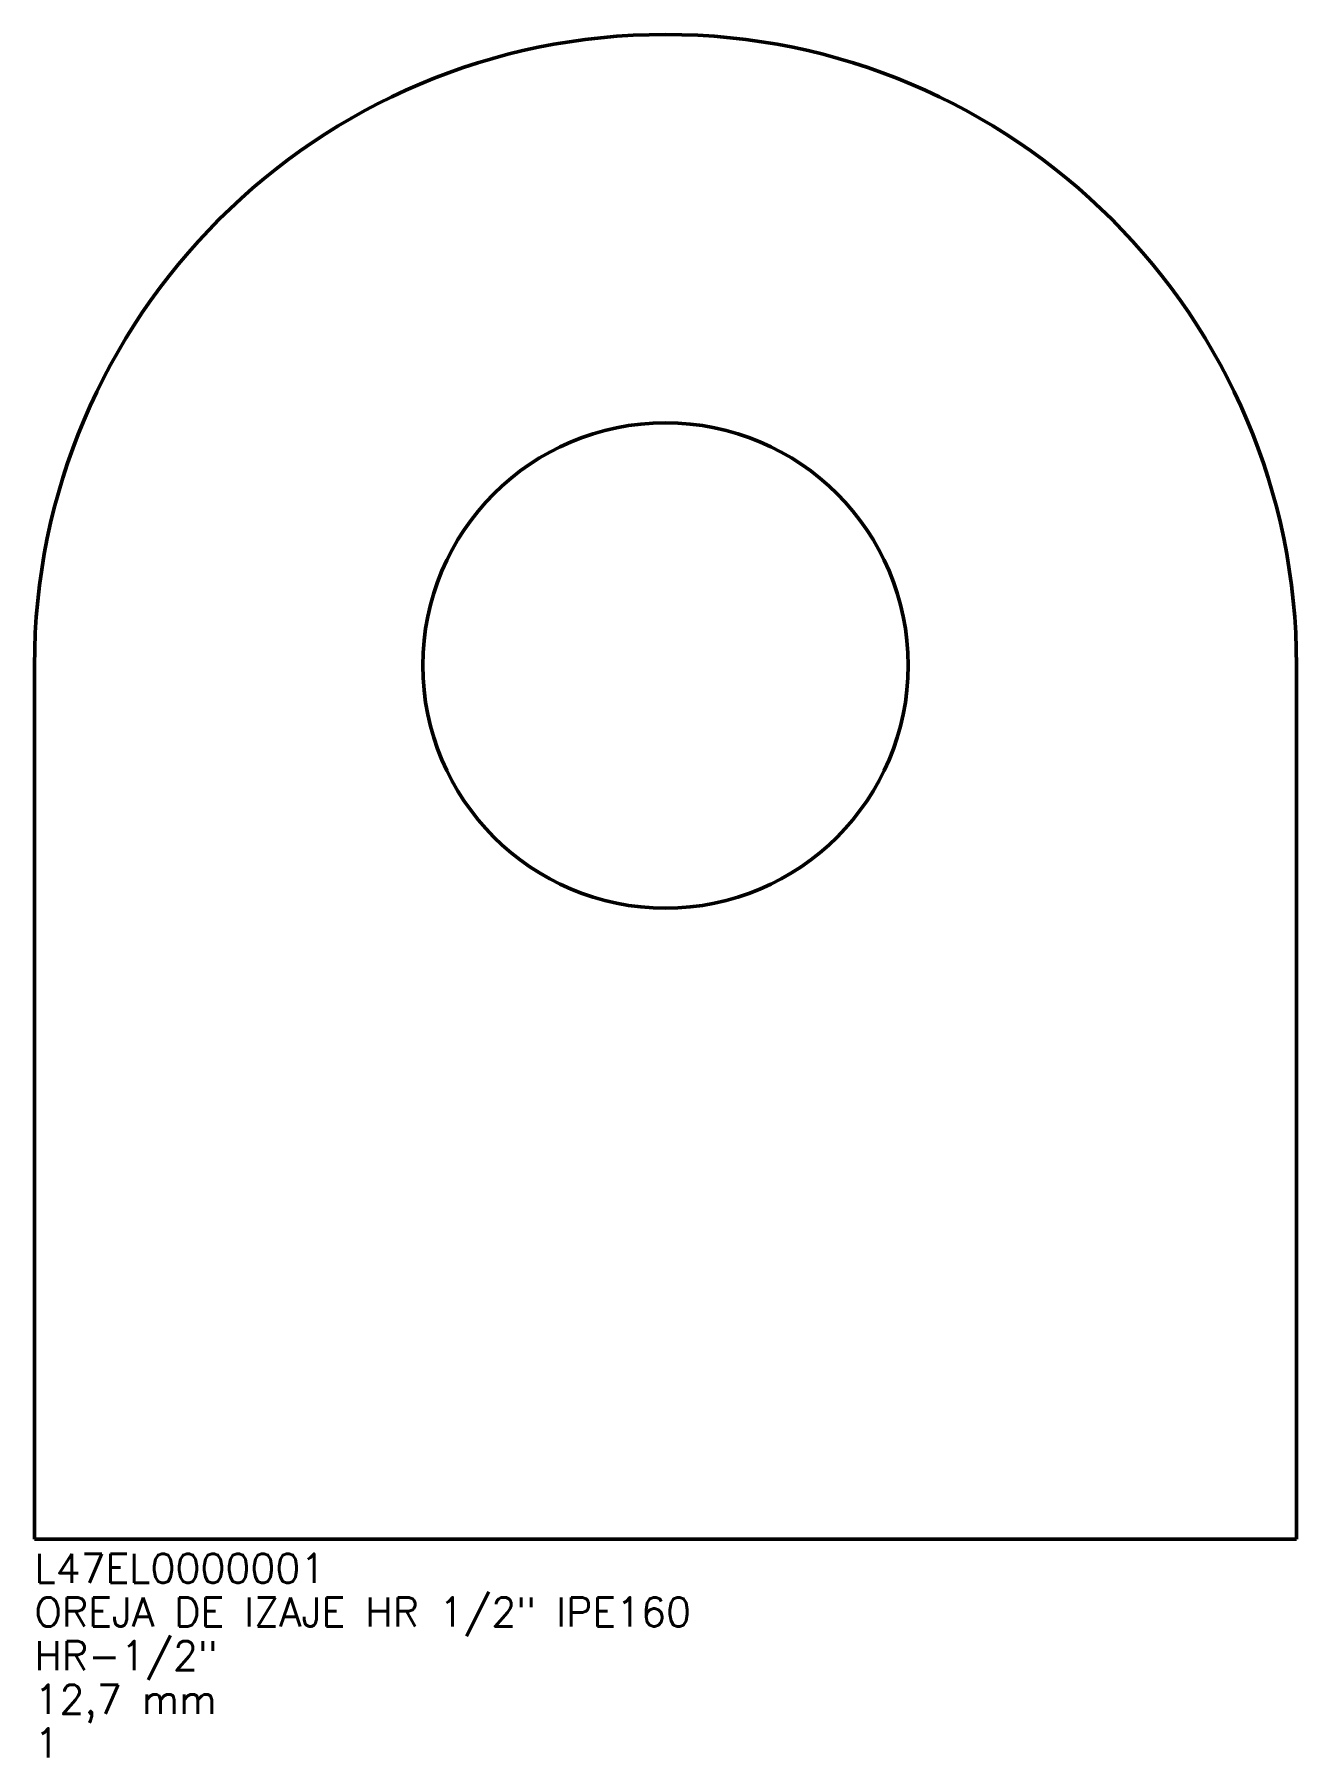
# Model space of a CAD drawing. Header units: millimetres. Extents: x 0 to 130, y -22 to 155.
import ezdxf

# ---------------------------------------------------------------- set-up
doc = ezdxf.new("R2010")
doc.units = ezdxf.units.MM
doc.layers.add('IV_INTERIOR_PROFILES', color=7, linetype='Continuous', lineweight=50)
doc.layers.add('IV_OUTER_PROFILE', color=7, linetype='Continuous', lineweight=50)
doc.layers.add('IV_TEXT', color=7, linetype='Continuous')
doc.styles.add('RomanS', font='RomanS.shx')

msp = doc.modelspace()

# ---------------------------------------------------------------- linework, layer by layer
at = {"layer": 'IV_INTERIOR_PROFILES'}
msp.add_circle((65, 90), 25, dxfattribs=at)
at = {"layer": 'IV_OUTER_PROFILE'}
for p, q in [((0, 90), (0, 0)), ((130, 0), (130, 90)), ((0, 0), (130, 0))]:
    msp.add_line(p, q, dxfattribs=at)
msp.add_arc((65, 90), 65, 0, 180, dxfattribs=at)

# ---------------------------------------------------------------- texts
at = {"layer": 'IV_TEXT', "style": 'RomanS'}
for s, p in [('L47EL0000001', (0, -4.5)), ('OREJA DE IZAJE HR 1/2" IPE160', (0, -9)), ('HR-1/2"', (0, -13.5)), ('12,7 mm', (0, -18)), ('1', (0, -22.5))]:
    msp.add_text(s, height=3, dxfattribs=at).set_placement(p)

doc.saveas('drawing.dxf')
